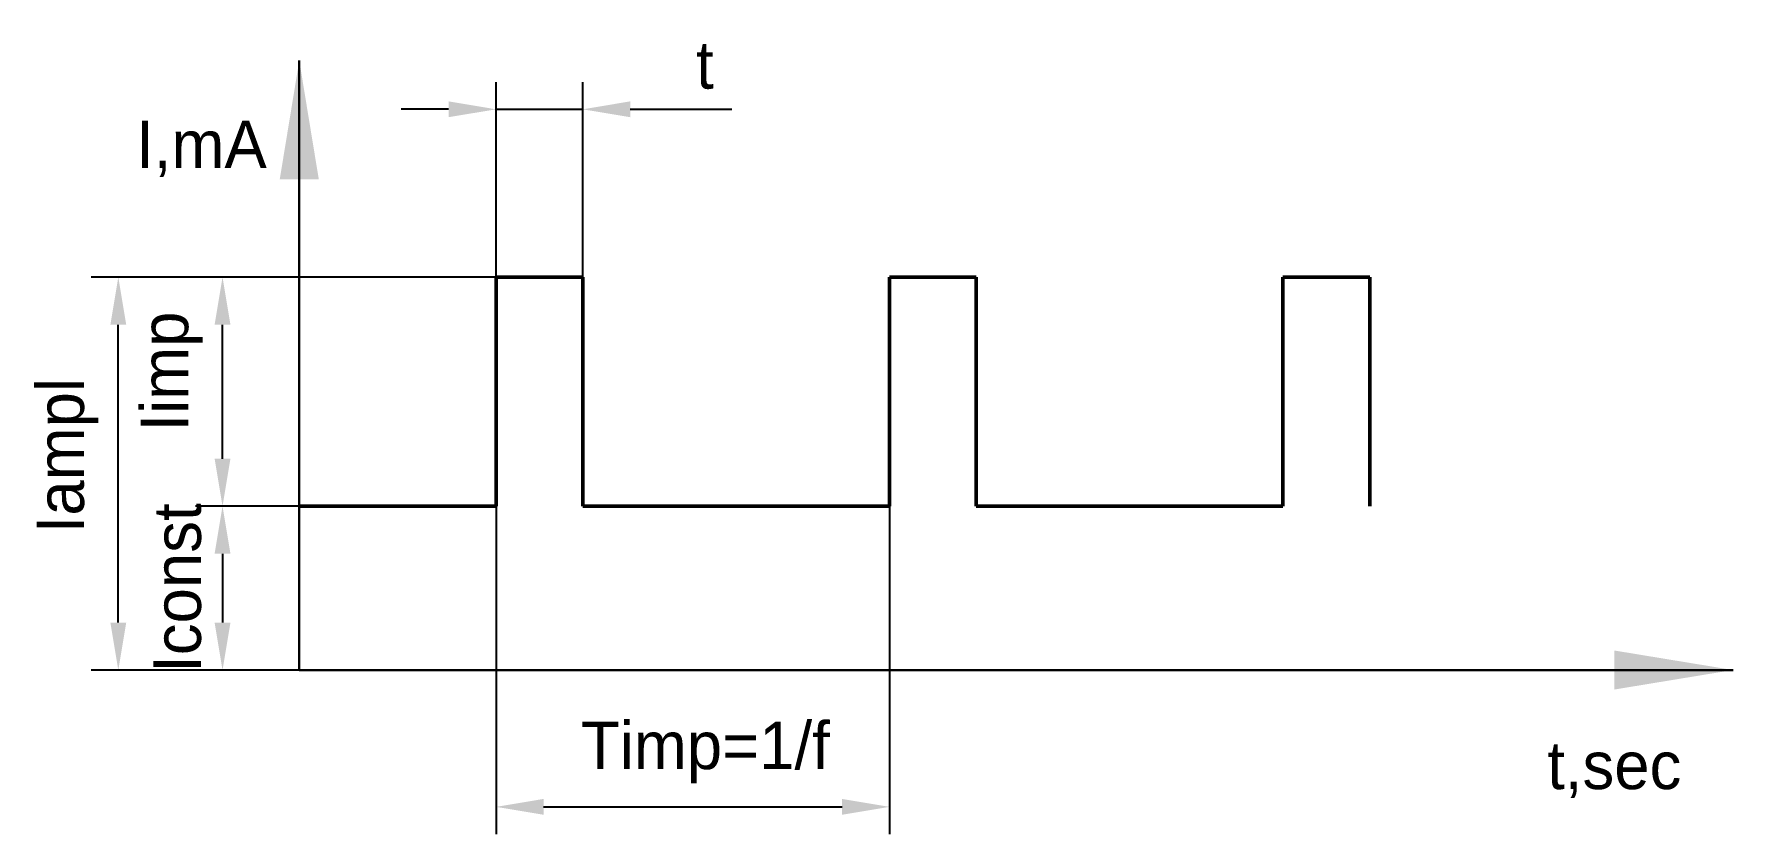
# Model space of a CAD drawing. Extents: x 3 to 254, y 64 to 182.
import ezdxf

# ---------------------------------------------------------------- set-up
doc = ezdxf.new("R2010")
doc.units = 0
doc.header["$LTSCALE"] = 0.5
doc.layers.get('DEFPOINTS').update_dxf_attribs({"linetype": 'CONTINUOUS'})
doc.layers.add('ТЕКСТ', color=7, linetype='CONTINUOUS')
doc.styles.add('RUSSIAN', font='wussr.shx', dxfattribs={"bigfont": 'us.shx'})
doc.dimstyles.new('1-1', dxfattribs={"dimtxt": 3.5, "dimasz": 3.5, "dimexe": 2, "dimexo": 0, "dimgap": 1.5, "dimtad": 1, "dimlfac": -1, "dimdsep": 46, "dimtxsty": 'RUSSIAN', "dimcen": 0, "dimclrd": 256, "dimclre": 256, "dimclrt": 7, "dimaunit": 1, "dimadec": 0, "dimazin": 0, "dimtfac": 0.71, "dimtmove": 0, "dimatfit": 1, "dimfxl": 1, "dimtolj": 1, "dimarcsym": 0})

# ---------------------------------------------------------------- blocks, each defined once
blk = doc.blocks.new('*D6')
at = {"layer": 'DEFPOINTS', "color": 0}
for p in [(42.38, 112.17), (31.07, 88.03), (42.38, 88.03)]:
    blk.add_point(p, dxfattribs=at)
at = {"layer": 'ТЕКСТ', "lineweight": -2}
for p, q in [((42.38, 112.17), (27.07, 112.17)), ((31.07, 105.17), (31.07, 95.03)), ((42.38, 88.03), (27.07, 88.03))]:
    blk.add_line(p, q, dxfattribs=at)
at = {"layer": 'ТЕКСТ'}
for points in [[(29.9, 105.17), (32.24, 105.17), (31.07, 112.17)], [(29.9, 95.03), (32.24, 95.03), (31.07, 88.03)]]:
    blk.add_solid(points, dxfattribs=at)
at = {"layer": 'ТЕКСТ', "color": 7, "lineweight": 30, "insert": (24.44, 100.1), "char_height": 7, "attachment_point": 5, "rotation": 90, "style": 'RUSSIAN'}
blk.add_mtext('\\A1;Iconst', dxfattribs=at)
blk = doc.blocks.new('*D7')
at = {"layer": 'DEFPOINTS', "color": 0}
for p in [(31.07, 145.89), (71.38, 145.89), (42.38, 112.17)]:
    blk.add_point(p, dxfattribs=at)
at = {"layer": 'ТЕКСТ', "lineweight": -2}
for p, q in [((71.38, 145.89), (27.07, 145.89)), ((31.07, 119.17), (31.07, 138.89)), ((42.38, 112.17), (27.07, 112.17))]:
    blk.add_line(p, q, dxfattribs=at)
at = {"layer": 'ТЕКСТ'}
for points in [[(29.9, 138.89), (32.24, 138.89), (31.07, 145.89)], [(29.9, 119.17), (32.24, 119.17), (31.07, 112.17)]]:
    blk.add_solid(points, dxfattribs=at)
at = {"layer": 'ТЕКСТ', "color": 7, "lineweight": 30, "insert": (23.57, 132), "char_height": 7, "attachment_point": 5, "rotation": 90, "style": 'RUSSIAN'}
blk.add_mtext('\\A1;Iimp', dxfattribs=at)
blk = doc.blocks.new('*D8')
at = {"layer": 'DEFPOINTS', "color": 0}
for p in [(15.71, 145.89), (71.38, 145.89), (42.38, 88.03)]:
    blk.add_point(p, dxfattribs=at)
at = {"layer": 'ТЕКСТ', "lineweight": -2}
for p, q in [((71.38, 145.89), (11.71, 145.89)), ((15.71, 95.03), (15.71, 138.89)), ((42.38, 88.03), (11.71, 88.03))]:
    blk.add_line(p, q, dxfattribs=at)
at = {"layer": 'ТЕКСТ'}
for points in [[(14.54, 138.89), (16.88, 138.89), (15.71, 145.89)], [(14.54, 95.03), (16.88, 95.03), (15.71, 88.03)]]:
    blk.add_solid(points, dxfattribs=at)
at = {"layer": 'ТЕКСТ', "color": 7, "lineweight": 30, "insert": (8.21, 119.62), "char_height": 7, "attachment_point": 5, "rotation": 90, "style": 'RUSSIAN'}
blk.add_mtext('\\A1;Iampl', dxfattribs=at)
blk = doc.blocks.new('*D9')
at = {"layer": 'DEFPOINTS', "color": 0}
for p in [(71.38, 112.17), (129.37, 112.17), (129.37, 67.87)]:
    blk.add_point(p, dxfattribs=at)
at = {"layer": 'ТЕКСТ', "lineweight": -2}
for p, q in [((71.38, 112.17), (71.38, 63.87)), ((129.37, 112.17), (129.37, 63.87)), ((78.38, 67.87), (122.37, 67.87))]:
    blk.add_line(p, q, dxfattribs=at)
at = {"layer": 'ТЕКСТ'}
for points in [[(78.38, 69.04), (78.38, 66.71), (71.38, 67.87)], [(122.37, 69.04), (122.37, 66.71), (129.37, 67.87)]]:
    blk.add_solid(points, dxfattribs=at)
at = {"layer": 'ТЕКСТ', "color": 7, "lineweight": 30, "insert": (102.23, 75.87), "char_height": 7, "attachment_point": 5, "style": 'RUSSIAN'}
blk.add_mtext('\\A1;Timp=1/f', dxfattribs=at)
blk = doc.blocks.new('*D10')
at = {"layer": 'DEFPOINTS', "color": 0}
for p in [(84.15, 170.64), (71.38, 145.89), (84.15, 145.89)]:
    blk.add_point(p, dxfattribs=at)
at = {"layer": 'ТЕКСТ', "lineweight": -2}
for p, q in [((71.38, 145.89), (71.38, 174.64)), ((84.15, 145.89), (84.15, 174.64)), ((64.38, 170.64), (57.38, 170.64)), ((71.38, 170.64), (84.15, 170.64)), ((91.15, 170.64), (106.15, 170.64))]:
    blk.add_line(p, q, dxfattribs=at)
at = {"layer": 'ТЕКСТ'}
for points in [[(64.38, 171.81), (64.38, 169.48), (71.38, 170.64)], [(91.15, 171.81), (91.15, 169.48), (84.15, 170.64)]]:
    blk.add_solid(points, dxfattribs=at)
at = {"layer": 'ТЕКСТ', "color": 7, "lineweight": 30, "insert": (102.15, 177.14), "char_height": 7, "attachment_point": 5, "style": 'RUSSIAN'}
blk.add_mtext('\\A1;t', dxfattribs=at)

msp = doc.modelspace()

# ---------------------------------------------------------------- linework, layer by layer
at = {"layer": 'ТЕКСТ', "lineweight": 30}
for q in [(42.38, 177.831), (253.678, 88.033)]:
    msp.add_line((42.38, 88.033), q, dxfattribs=at)
at = {"layer": 'ТЕКСТ', "lineweight": 50}
for p, q in [((71.377, 112.174), (71.377, 145.888)), ((71.377, 145.888), (84.154, 145.888)), ((84.154, 145.888), (84.154, 112.174)), ((129.366, 112.174), (129.366, 145.888)), ((129.366, 145.888), (142.143, 145.888)), ((142.143, 145.888), (142.143, 112.174)), ((187.355, 112.174), (187.355, 145.888)), ((187.355, 145.888), (200.133, 145.888)), ((200.133, 145.888), (200.133, 112.174)), ((42.38, 112.174), (71.377, 112.174)), ((84.154, 112.174), (129.366, 112.174)), ((142.143, 112.174), (187.355, 112.174))]:
    msp.add_line(p, q, dxfattribs=at)

# ---------------------------------------------------------------- texts
at = {"layer": 'ТЕКСТ', "lineweight": 30, "char_height": 7, "width": 14.81012, "attachment_point": 5, "style": 'RUSSIAN'}
for s, insert in [('I,mA', (27.971, 164.834)), ('t,sec', (236.179, 73.336))]:
    msp.add_mtext(s, dxfattribs=dict(at, insert=insert))

# ---------------------------------------------------------------- dimensions: what is measured, and where the dimension line sits
at = {"layer": 'ТЕКСТ', "lineweight": 30}
for base, p1, p2, text, picture, middle in [((84.154, 170.644), (71.377, 145.888), (84.154, 145.888), 't', '*D10', (102.154, 170.644)), ((129.366, 67.872), (71.377, 112.174), (129.366, 112.174), 'Timp=1/f', '*D9', (102.234, 67.872))]:
    dim = msp.add_linear_dim(base=base, p1=p1, p2=p2, text=text, dimstyle='1-1', override={"dimscale": 2}, dxfattribs=at)
    dim.commit()
    dim.dimension.update_dxf_attribs({"geometry": picture, "text_midpoint": middle, "dimtype": 160})
for base, p1, p2, text, picture, middle in [((15.711, 145.888), (42.38, 88.033), (71.377, 145.888), 'Iampl', '*D8', (15.711, 119.619)), ((31.068, 145.888), (42.38, 112.174), (71.377, 145.888), 'Iimp', '*D7', (31.068, 132.004)), ((31.068, 88.033), (42.38, 112.174), (42.38, 88.033), 'Iconst', '*D6', (31.068, 100.104))]:
    dim = msp.add_linear_dim(base=base, p1=p1, p2=p2, angle=90, text=text, dimstyle='1-1', override={"dimscale": 2}, dxfattribs=at)
    dim.commit()
    dim.dimension.update_dxf_attribs({"geometry": picture, "text_midpoint": middle, "dimtype": 160})

# ---------------------------------------------------------------- leaders
for points in [[(42.38, 177.831), (42.38, 132.932)], [(253.678, 88.033), (205.328, 88.033)]]:
    msp.add_leader(points, dimstyle='1-1', override={"dimscale": 5}, dxfattribs=at)

doc.saveas('drawing.dxf')
